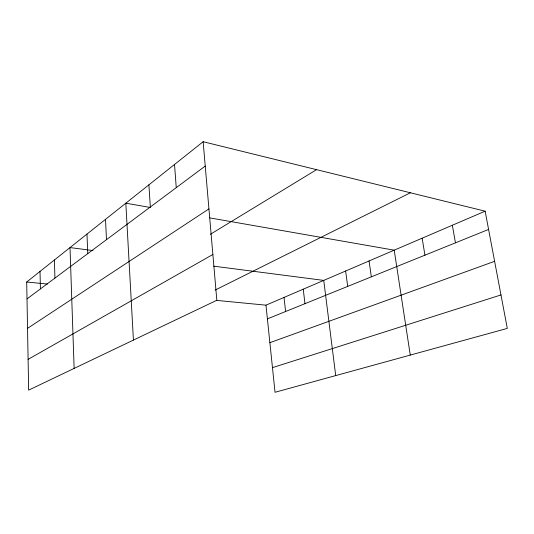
<?xml version="1.0" encoding="UTF-8"?>
<svg xmlns="http://www.w3.org/2000/svg" width="534" height="534" viewBox="0 0 534 534"><rect width="100%" height="100%" fill="white"/><g stroke="black" fill="none" stroke-linecap="round" stroke-linejoin="round"><path stroke-width="0.8" d="M203.134 141.717L216.824 300.255L28.649 390.127L26.7 282.019L203.134 141.717L485.139 211.184L507.3 328.403L275.03 392.283L265.979 305.174L485.139 211.184M27.007 298.913L205.236 166.061M27.534 328.363L208.934 208.887M210.343 234.306L316.562 169.658M28.095 359.369L212.872 254.491M215.115 290.082L410.412 192.774M267.401 318.871L488.59 229.433M269.877 342.681L494.618 261.313M272.467 367.639L500.979 294.948M26.7 282.019L47.379 284.021M216.804 300.415L265.979 305.174M93.029 250.559L70.007 247.582L74.133 368.4M213.713 266.166L323.738 280.397L335.712 375.596M150.194 207.459L125.824 203.194L133.427 340.085M209.815 217.899L394.219 250.172L410.272 355.09M452.351 225.241L455.449 242.83M422.147 238.197L424.93 255.172M369.061 260.959L371.337 276.846M345.625 271.012L347.694 286.404M303.252 289.188L304.961 303.679M284.035 297.425L285.597 311.516M174.525 164.465L176.26 187.661M148.899 184.837L150.334 206.985M105.512 219.347L106.48 239.673M86.982 234.086L87.77 253.617M54.408 259.985L54.922 278.107M40.017 271.432L40.417 288.914"/></g></svg>
